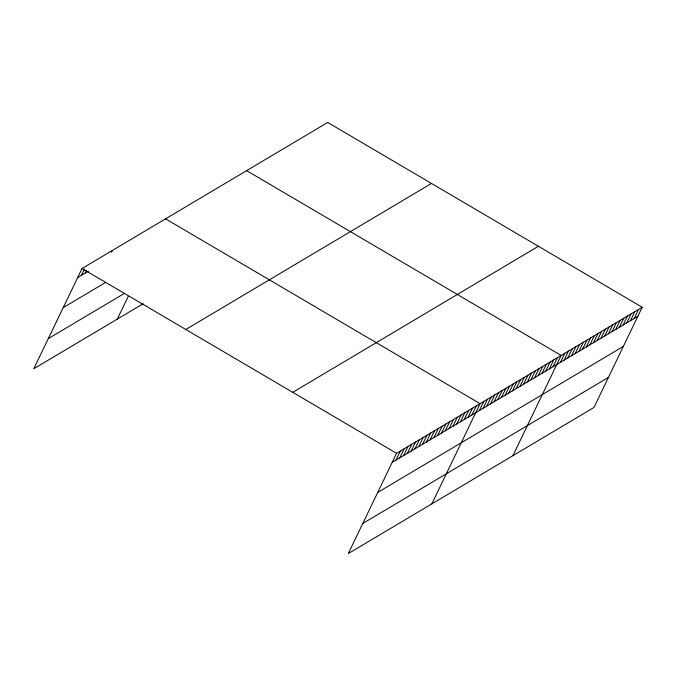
<?xml version="1.0" encoding="UTF-8"?>
<svg xmlns="http://www.w3.org/2000/svg" width="676" height="676" viewBox="0 0 676 676"><rect width="100%" height="100%" fill="white"/><g stroke="black" fill="none" stroke-linecap="round" stroke-linejoin="round"><path stroke-width="1.01" d="M642.2 307.259L396.55 453.317L348.309 553.551L593.959 407.493L642.2 307.259L327.691 122.449L82.041 268.507L33.8 368.741L143.118 303.744M81.483 275.293L84.525 268.964M85.277 273.036L86.587 270.324M111.54 252.258L112.41 250.45M117.32 319.08L128.186 296.51M395.992 460.102L400.344 451.061M399.786 457.846L404.138 448.805M403.58 455.59L407.941 446.549M407.383 453.334L411.735 444.284M411.177 451.078L415.529 442.028M414.971 448.822L419.323 439.772M418.774 446.557L423.125 437.516M422.568 444.301L426.919 435.26M426.362 442.045L430.713 433.003M430.156 439.789L434.516 430.747M433.958 437.533L438.31 428.491M437.752 435.276L442.104 426.226M441.546 433.02L445.898 423.97M445.349 430.764L449.701 421.714M449.143 428.5L453.495 419.458M452.937 426.243L457.289 417.202M456.731 423.987L461.091 414.946M460.533 421.731L464.885 412.69M464.327 419.475L468.679 410.433M468.122 417.219L472.473 408.169M471.924 414.963L476.276 405.913M431.829 503.89L480.07 403.656L165.561 218.847M479.402 410.509L483.754 401.468M483.087 408.321L487.438 399.279M486.771 406.132L491.122 397.082M490.455 403.944L494.807 394.894M494.139 401.747L498.491 392.705M497.823 399.558L502.175 390.517M501.507 397.37L505.859 388.32M505.192 395.173L509.552 386.131M508.876 392.984L513.236 383.943M512.56 390.796L516.92 381.746M516.253 388.607L520.605 379.557M519.937 386.41L524.289 377.369M523.621 384.221L527.973 375.18M527.305 382.033L531.657 372.983M530.99 379.844L535.341 370.794M534.674 377.647L539.025 368.606M538.358 375.459L542.71 366.417M542.042 373.27L546.394 364.22M545.726 371.082L550.078 362.032M549.411 368.885L553.762 359.843M553.095 366.696L557.447 357.655M512.898 455.692L561.131 355.458L246.63 170.648M560.463 362.311L564.823 353.269M564.147 360.122L568.508 351.081M567.84 357.934L572.192 348.884M571.524 355.745L575.876 346.695M575.208 353.548L579.56 344.506M578.893 351.359L583.244 342.318M582.577 349.171L586.929 340.121M586.261 346.982L590.613 337.932M589.945 344.785L594.297 335.744M593.629 342.597L597.981 333.555M597.314 340.408L601.665 331.358M600.998 338.22L605.35 329.17M604.682 336.023L609.034 326.981M608.366 333.834L612.718 324.793M612.05 331.646L616.411 322.596M615.735 329.449L620.095 320.407M619.419 327.26L623.779 318.219M623.111 325.071L627.463 316.022M626.796 322.883L631.147 313.833M630.48 320.686L634.832 311.644M634.164 318.497L638.516 309.456M77.689 277.549L88.319 271.228M63.206 307.639L104.966 282.813M48.283 338.642L124.215 293.502M185.824 329.491L431.482 183.441M292.759 392.325L538.409 246.275M392.198 462.359L637.848 316.309M377.715 492.449L623.365 346.399M362.792 523.461L608.442 377.402M82.041 268.507L396.55 453.317"/></g></svg>
